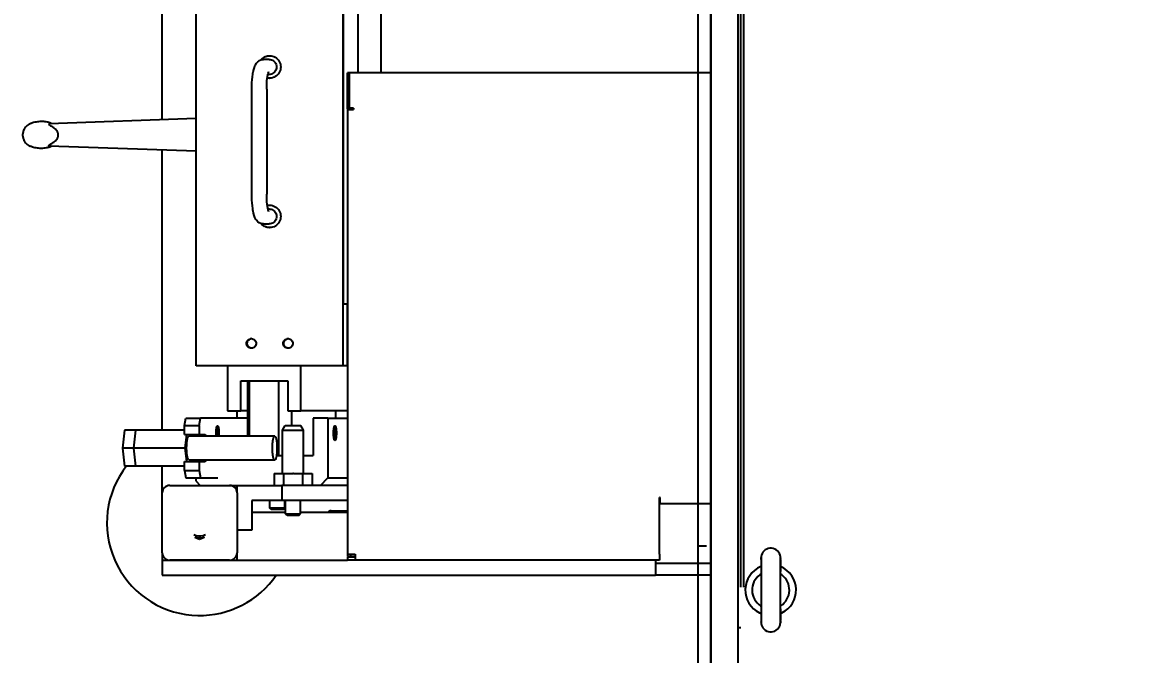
# Model space of a CAD drawing. Header units: millimetres. Extents: x -4653 to 8979, y -13943 to 4840.
# Drawn here: x -74 to 683, y -8864 to -8441 of the extents above; entities that cross this region are included whole.
import ezdxf

# ---------------------------------------------------------------- set-up
doc = ezdxf.new("R2010")
doc.units = ezdxf.units.MM
doc.layers.add('AM_5', color=3, linetype='Continuous', lineweight=25)
doc.styles.add('MM', font='romans.shx', dxfattribs={"width": 0.8})
doc.dimstyles.new('AM_ISO$0', dxfattribs={"dimtxt": 3.5, "dimasz": 3, "dimexe": 1, "dimexo": 1, "dimgap": 1.5, "dimtad": 1, "dimdsep": 46, "dimtxsty": 'MM', "dimcen": 0, "dimclrd": 3, "dimclre": 3, "dimclrt": 51, "dimadec": 0, "dimazin": 2, "dimtp": 0.1, "dimtm": 0.1, "dimtfac": 0.71, "dimtmove": 0, "dimatfit": 3, "dimfxl": 1, "dimlwd": -1, "dimlwe": -1, "dimarcsym": 0})

# ---------------------------------------------------------------- blocks, each defined once
blk = doc.blocks.new('*D1041')
at = {"layer": 'AM_5', "color": 3, "transparency": 16777216}
for p, q in [((19.65, -10482.24), (19.65, -10882.24)), ((2662.65, -10482.24), (2662.65, -10882.24)), ((2512.65, -10832.24), (169.65, -10832.24))]:
    blk.add_line(p, q, dxfattribs=at)
for points in [[(169.65, -10807.24), (169.65, -10857.24), (19.65, -10832.24)], [(2512.65, -10807.24), (2512.65, -10857.24), (2662.65, -10832.24)]]:
    blk.add_solid(points, dxfattribs=at)
at = {"layer": 'Defpoints', "color": 0, "transparency": 16777216}
for p in [(2662.65, -8249.16), (19.65, -8407.39), (19.65, -10832.24)]:
    blk.add_point(p, dxfattribs=at)
at = {"layer": 'AM_5', "color": 51, "lineweight": 25, "transparency": 16777216, "insert": (1341.15, -10669.74), "char_height": 175, "attachment_point": 5, "style": 'MM'}
blk.add_mtext('2643', dxfattribs=at)
blk = doc.blocks.new('*D1044')
at = {"layer": 'AM_5', "color": 3, "transparency": 16777216}
for p, q in [((408.65, -9940.24), (408.65, -10340.24)), ((2408.65, -9940.24), (2408.65, -10340.24)), ((2258.65, -10290.24), (558.65, -10290.24))]:
    blk.add_line(p, q, dxfattribs=at)
for points in [[(558.65, -10265.24), (558.65, -10315.24), (408.65, -10290.24)], [(2258.65, -10265.24), (2258.65, -10315.24), (2408.65, -10290.24)]]:
    blk.add_solid(points, dxfattribs=at)
at = {"layer": 'Defpoints', "color": 0, "transparency": 16777216}
for p in [(2408.65, -8548.11), (408.65, -8618.54), (408.65, -10290.24)]:
    blk.add_point(p, dxfattribs=at)
at = {"layer": 'AM_5', "color": 51, "lineweight": 25, "transparency": 16777216, "insert": (1408.65, -10127.74), "char_height": 175, "attachment_point": 5, "style": 'MM'}
blk.add_mtext('2000', dxfattribs=at)

msp = doc.modelspace()

# ---------------------------------------------------------------- linework, layer by layer
at = {"color": 0, "linetype": 'Continuous'}
for p, q in [((406.65, -8818.61), (406.65, -7272.61)), ((408.65, -8818.61), (408.65, -7272.61)), ((386.65, -9306.61), (386.65, -7299.61)), ((404.65, -7388.59), (404.65, -9320.61)), ((19.65, -8505.97), (19.65, -7877.61)), ((42.44, -8670.61), (42.44, -7930.61)), ((140.62, -8629.11), (140.62, -7972.11)), ((140.62, -7972.11), (140.62, -8629.11)), ((150.44, -7972.11), (150.44, -8474.44)), ((166.15, -8474.44), (166.15, -8116.79)), ((378.15, -9192.43), (378.15, -8164.52)), ((386.65, -8289.61), (386.65, -9306.61)), ((378.15, -8791.11), (378.15, -8305.11)), ((386.4, -8305.11), (386.4, -8791.11)), ((88, -8463.94), (88.55, -8463.68)), ((88.55, -8463.68), (88.88, -8463.55)), ((88.88, -8463.55), (89.28, -8463.42)), ((89.28, -8463.42), (89.64, -8463.32)), ((89.49, -8463.36), (89.97, -8463.25)), ((89.64, -8463.32), (90.09, -8463.19)), ((89.97, -8463.25), (90.46, -8463.17)), ((90.09, -8463.19), (90.72, -8463.11)), ((90.46, -8463.17), (91.34, -8463.11)), ((90.72, -8463.11), (91.34, -8463.11)), ((91.34, -8463.11), (91.97, -8463.14)), ((91.34, -8463.11), (91.53, -8463.11)), ((91.53, -8463.11), (92.5, -8463.19)), ((92.5, -8463.19), (93.45, -8463.37)), ((93.45, -8463.37), (94.37, -8463.69)), ((94.37, -8463.69), (95.23, -8464.13)), ((80.83, -8472.36), (81.24, -8470.95)), ((81.24, -8470.95), (81.66, -8469.83)), ((81.66, -8469.83), (81.77, -8469.59)), ((81.77, -8469.59), (82.59, -8468.17)), ((82.59, -8468.17), (83.56, -8467.11)), ((83.56, -8467.11), (84.19, -8466.62)), ((84.19, -8466.62), (84.58, -8466.37)), ((84.58, -8466.37), (85.66, -8465.92)), ((85.66, -8465.92), (86.78, -8465.66)), ((85.66, -8465.92), (85.75, -8465.73)), ((85.86, -8465.6), (86.58, -8464.89)), ((86.58, -8464.89), (86.7, -8464.79)), ((86.7, -8464.79), (86.85, -8464.67)), ((86.78, -8465.66), (87.35, -8465.61)), ((86.85, -8464.67), (87.52, -8464.21)), ((91.15, -8465.61), (87.35, -8465.61)), ((87.52, -8464.21), (87.74, -8464.07)), ((87.74, -8464.07), (88, -8463.94)), ((91.15, -8465.61), (91.92, -8465.68)), ((91.92, -8465.68), (92.68, -8465.86)), ((92.68, -8465.86), (93.39, -8466.16)), ((93.39, -8466.16), (94.05, -8466.58)), ((94.05, -8466.58), (94.63, -8467.09)), ((94.63, -8467.09), (95.13, -8467.68)), ((95.13, -8467.68), (95.53, -8468.35)), ((95.23, -8464.13), (96.03, -8464.68)), ((95.53, -8468.35), (95.82, -8469.06)), ((95.82, -8469.06), (96, -8469.82)), ((96, -8471.37), (95.82, -8472.13)), ((96, -8469.82), (96.05, -8470.59)), ((96.05, -8470.59), (96, -8471.37)), ((96.03, -8464.68), (96.76, -8465.33)), ((96.76, -8465.33), (97.39, -8466.07)), ((97.39, -8466.07), (97.92, -8466.88)), ((97.92, -8466.88), (98.34, -8467.75)), ((98.34, -8467.75), (98.64, -8468.68)), ((98.64, -8468.68), (98.83, -8469.63)), ((98.83, -8469.63), (98.89, -8470.6)), ((98.89, -8470.6), (98.84, -8471.57)), ((79.79, -8479.12), (79.97, -8477.27)), ((79.97, -8477.27), (80.19, -8475.51)), ((80.19, -8475.51), (80.3, -8474.85)), ((80.3, -8474.85), (80.47, -8473.88)), ((80.47, -8473.88), (80.83, -8472.36)), ((89.71, -8479.96), (89.86, -8478.41)), ((89.86, -8478.41), (90.05, -8477.01)), ((90.1, -8478.01), (89.92, -8477.97)), ((90.1, -8478.01), (89.92, -8477.97)), ((90.05, -8477.01), (90.26, -8475.79)), ((90.97, -8478.1), (90.1, -8478.01)), ((90.71, -8478.08), (90.1, -8478.01)), ((90.26, -8475.79), (90.48, -8474.82)), ((91.15, -8475.61), (90.3, -8475.61)), ((90.66, -8474.02), (90.47, -8474.32)), ((90.48, -8474.82), (90.64, -8474.33)), ((90.64, -8474.33), (90.69, -8474.14)), ((90.79, -8473.82), (90.66, -8474.02)), ((90.69, -8474.14), (90.79, -8473.82)), ((91.34, -8478.11), (90.71, -8478.08)), ((91.34, -8478.11), (90.97, -8478.1)), ((91.94, -8475.54), (91.15, -8475.61)), ((91.97, -8478.09), (91.34, -8478.11)), ((91.34, -8478.11), (91.53, -8478.11)), ((92.53, -8478.03), (91.53, -8478.11)), ((92.7, -8475.36), (91.94, -8475.54)), ((93.48, -8477.85), (92.53, -8478.03)), ((93.41, -8475.05), (92.7, -8475.36)), ((94.07, -8474.63), (93.41, -8475.05)), ((94.4, -8477.52), (93.48, -8477.85)), ((94.65, -8474.12), (94.07, -8474.63)), ((95.26, -8477.08), (94.4, -8477.52)), ((95.15, -8473.52), (94.65, -8474.12)), ((95.55, -8472.85), (95.15, -8473.52)), ((96.06, -8476.53), (95.26, -8477.08)), ((95.82, -8472.13), (95.55, -8472.85)), ((96.78, -8475.87), (96.06, -8476.53)), ((97.41, -8475.13), (96.78, -8475.87)), ((97.93, -8474.32), (97.41, -8475.13)), ((98.35, -8473.44), (97.93, -8474.32)), ((98.65, -8472.52), (98.35, -8473.44)), ((98.84, -8471.57), (98.65, -8472.52)), ((144.86, -8474.61), (143.65, -8474.61)), ((143.65, -8498.61), (143.65, -8474.61)), ((386.65, -8474.44), (144.86, -8474.44)), ((144.86, -8498.08), (144.86, -8474.44)), ((79.51, -8485.61), (79.53, -8485.25)), ((79.51, -8555.61), (79.51, -8485.61)), ((79.53, -8485.1), (79.57, -8483.07)), ((79.53, -8485.25), (79.53, -8485.1)), ((79.57, -8483.07), (79.65, -8481.07)), ((79.65, -8481.07), (79.79, -8479.12)), ((89.49, -8485.16), (89.52, -8483.37)), ((89.49, -8485.53), (89.49, -8485.16)), ((89.49, -8485.53), (89.51, -8555.61)), ((89.52, -8483.37), (89.6, -8481.63)), ((89.6, -8481.63), (89.71, -8479.96)), ((143.65, -8498.61), (145.65, -8498.61)), ((143.65, -8498.61), (143.65, -8499.11)), ((143.65, -8499.11), (143.65, -8796.61)), ((143.65, -8499.11), (147.65, -8499.11)), ((147.65, -8498.08), (144.86, -8498.08)), ((144.86, -8498.08), (144.86, -8498.6)), ((147.65, -8498.6), (144.86, -8498.6)), ((145.65, -8498.61), (145.65, -8499.11)), ((147.65, -8498.08), (147.65, -8499.11)), ((-69.28, -8508.85), (-70.62, -8509.71)), ((-68.79, -8508.62), (-69.28, -8508.85)), ((-68.53, -8508.54), (-68.79, -8508.62)), ((-68, -8508.33), (-68.53, -8508.54)), ((-67.2, -8508.06), (-68, -8508.33)), ((-66.38, -8507.82), (-67.2, -8508.06)), ((-65.56, -8507.62), (-66.38, -8507.82)), ((-64.73, -8507.45), (-65.56, -8507.62)), ((-63.89, -8507.32), (-64.73, -8507.45)), ((-63.04, -8507.22), (-63.89, -8507.32)), ((-62.19, -8507.16), (-63.04, -8507.22)), ((-61.34, -8507.14), (-62.19, -8507.16)), ((-60.49, -8507.15), (-61.34, -8507.14)), ((-59.64, -8507.21), (-60.49, -8507.15)), ((-58.8, -8507.3), (-59.64, -8507.21)), ((-57.96, -8507.42), (-58.8, -8507.3)), ((-57.12, -8507.58), (-57.96, -8507.42)), ((-56.92, -8507.63), (-57.12, -8507.58)), ((-56.3, -8507.79), (-56.92, -8507.63)), ((-56.07, -8509.35), (-56.35, -8509.09)), ((-56.34, -8508.74), (-56.2, -8508.69)), ((-55.48, -8508.04), (-56.3, -8507.79)), ((-56.2, -8508.69), (-55.94, -8508.66)), ((42.44, -8505.16), (-55.94, -8508.66)), ((-54.62, -8508.34), (-55.48, -8508.04)), ((-53.96, -8508.6), (-54.62, -8508.34)), ((-73.75, -8515.82), (-73.76, -8516.11)), ((-73.76, -8516.11), (-73.75, -8516.4)), ((-73.73, -8515.52), (-73.75, -8515.82)), ((-73.75, -8516.4), (-73.73, -8516.71)), ((-73.68, -8515.17), (-73.73, -8515.52)), ((-73.73, -8516.71), (-73.68, -8517.06)), ((-73.61, -8514.73), (-73.68, -8515.17)), ((-73.49, -8514.14), (-73.61, -8514.73)), ((-73.35, -8513.58), (-73.49, -8514.14)), ((-73.21, -8513.22), (-73.35, -8513.58)), ((-72.67, -8512.06), (-73.21, -8513.22)), ((-72.37, -8511.61), (-72.67, -8512.06)), ((-71.75, -8510.78), (-72.37, -8511.61)), ((-70.62, -8509.71), (-71.75, -8510.78)), ((-55.63, -8509.65), (-56.07, -8509.35)), ((-55.43, -8509.77), (-55.63, -8509.65)), ((-54.81, -8510.11), (-55.43, -8509.77)), ((-54.29, -8510.4), (-54.81, -8510.11)), ((-54.08, -8510.53), (-54.29, -8510.4)), ((-53.33, -8511.02), (-54.08, -8510.53)), ((-52.83, -8511.39), (-53.33, -8511.02)), ((-52.59, -8511.58), (-52.83, -8511.39)), ((-52.05, -8512.06), (-52.59, -8511.58)), ((-51.86, -8512.25), (-52.05, -8512.06)), ((-51.14, -8513.05), (-51.86, -8512.25)), ((-50.9, -8513.37), (-51.14, -8513.05)), ((-50.49, -8514.03), (-50.9, -8513.37)), ((-50.3, -8514.42), (-50.49, -8514.03)), ((-50.01, -8515.29), (-50.3, -8514.42)), ((-50.02, -8516.97), (-49.92, -8516.11)), ((-49.92, -8516.11), (-50.01, -8515.29)), ((-73.68, -8517.06), (-73.61, -8517.5)), ((-73.61, -8517.5), (-73.49, -8518.09)), ((-73.49, -8518.09), (-73.35, -8518.65)), ((-73.35, -8518.65), (-73.21, -8519)), ((-73.21, -8519), (-72.67, -8520.17)), ((-72.67, -8520.17), (-72.37, -8520.61)), ((-72.37, -8520.61), (-71.75, -8521.45)), ((-71.75, -8521.45), (-70.62, -8522.51)), ((-70.62, -8522.51), (-69.32, -8523.36)), ((-69.32, -8523.36), (-68.79, -8523.61)), ((-68.27, -8523.79), (-68.79, -8523.61)), ((-68, -8523.89), (-68.27, -8523.79)), ((-67.2, -8524.17), (-68, -8523.89)), ((-66.38, -8524.41), (-67.2, -8524.17)), ((-56.16, -8523.54), (-56.34, -8523.49)), ((-55.48, -8524.19), (-56.3, -8524.43)), ((-56.29, -8523.07), (-56.14, -8522.94)), ((-55.94, -8523.56), (-56.16, -8523.54)), ((-56.14, -8522.94), (-55.77, -8522.67)), ((42.44, -8527.06), (-55.94, -8523.56)), ((-55.77, -8522.67), (-55.63, -8522.58)), ((-55.63, -8522.58), (-55.52, -8522.51)), ((-55.52, -8522.51), (-55.02, -8522.22)), ((-54.62, -8523.88), (-55.48, -8524.19)), ((-55.02, -8522.22), (-54.86, -8522.14)), ((-54.86, -8522.14), (-54.29, -8521.82)), ((-53.96, -8523.62), (-54.62, -8523.88)), ((-54.29, -8521.82), (-54.08, -8521.7)), ((-54.08, -8521.7), (-53.33, -8521.21)), ((-53.33, -8521.21), (-52.83, -8520.83)), ((-52.83, -8520.83), (-52.59, -8520.65)), ((-52.59, -8520.65), (-52.05, -8520.17)), ((-52.05, -8520.17), (-51.86, -8519.98)), ((-51.86, -8519.98), (-51.19, -8519.24)), ((-51.19, -8519.24), (-50.9, -8518.86)), ((-50.9, -8518.86), (-50.49, -8518.19)), ((-50.49, -8518.19), (-50.31, -8517.82)), ((-50.31, -8517.82), (-50.02, -8516.97)), ((-65.56, -8524.61), (-66.38, -8524.41)), ((-64.73, -8524.78), (-65.56, -8524.61)), ((-63.89, -8524.91), (-64.73, -8524.78)), ((-63.04, -8525), (-63.89, -8524.91)), ((-62.19, -8525.06), (-63.04, -8525)), ((-61.34, -8525.08), (-62.19, -8525.06)), ((-60.49, -8525.07), (-61.34, -8525.08)), ((-59.64, -8525.02), (-60.49, -8525.07)), ((-58.8, -8524.93), (-59.64, -8525.02)), ((-57.96, -8524.8), (-58.8, -8524.93)), ((-57.12, -8524.64), (-57.96, -8524.8)), ((-56.92, -8524.59), (-57.12, -8524.64)), ((-56.3, -8524.43), (-56.92, -8524.59)), ((19.65, -8713.61), (19.65, -8526.25)), ((79.54, -8556.21), (79.51, -8555.61)), ((79.55, -8557.65), (79.54, -8556.21)), ((79.63, -8559.67), (79.55, -8557.65)), ((79.75, -8561.62), (79.63, -8559.67)), ((79.92, -8563.5), (79.75, -8561.62)), ((89.51, -8557.07), (89.51, -8555.61)), ((89.51, -8557.41), (89.51, -8557.07)), ((89.58, -8559.17), (89.51, -8557.41)), ((89.68, -8560.86), (89.58, -8559.17)), ((89.82, -8562.44), (89.68, -8560.86)), ((80.13, -8565.29), (79.92, -8563.5)), ((80.3, -8566.38), (80.13, -8565.29)), ((80.4, -8566.95), (80.3, -8566.38)), ((80.73, -8568.49), (80.4, -8566.95)), ((81.13, -8569.93), (80.73, -8568.49)), ((90, -8563.89), (89.82, -8562.44)), ((89.92, -8563.26), (90.1, -8563.22)), ((89.92, -8563.26), (90.1, -8563.22)), ((90.2, -8565.15), (90, -8563.89)), ((90.1, -8563.22), (90.65, -8563.15)), ((90.1, -8563.22), (90.47, -8563.17)), ((90.42, -8566.19), (90.2, -8565.15)), ((90.3, -8565.61), (91.15, -8565.61)), ((90.49, -8566.41), (90.42, -8566.19)), ((90.47, -8563.17), (91.34, -8563.11)), ((90.64, -8566.92), (90.49, -8566.41)), ((90.74, -8567.31), (90.64, -8566.92)), ((90.64, -8567.15), (90.74, -8567.31)), ((90.65, -8563.15), (90.77, -8563.14)), ((90.77, -8563.14), (91.34, -8563.11)), ((91.15, -8565.61), (91.93, -8565.68)), ((91.34, -8563.11), (91.97, -8563.14)), ((91.34, -8563.11), (91.53, -8563.11)), ((91.53, -8563.11), (92.5, -8563.19)), ((91.93, -8565.68), (92.68, -8565.86)), ((92.5, -8563.19), (93.45, -8563.37)), ((92.68, -8565.86), (93.4, -8566.17)), ((93.4, -8566.17), (94.05, -8566.58)), ((93.45, -8563.37), (94.37, -8563.69)), ((94.05, -8566.58), (94.64, -8567.09)), ((94.37, -8563.69), (95.23, -8564.13)), ((94.64, -8567.09), (95.14, -8567.69)), ((95.14, -8567.69), (95.54, -8568.36)), ((95.23, -8564.13), (96.03, -8564.68)), ((95.54, -8568.36), (95.82, -8569.08)), ((95.82, -8569.08), (96, -8569.86)), ((96.03, -8564.68), (96.76, -8565.33)), ((96.76, -8565.33), (97.39, -8566.07)), ((97.39, -8566.07), (97.92, -8566.88)), ((97.92, -8566.88), (98.34, -8567.75)), ((98.34, -8567.75), (98.64, -8568.68)), ((98.64, -8568.68), (98.83, -8569.63)), ((98.83, -8569.63), (98.89, -8570.6)), ((81.61, -8571.3), (81.13, -8569.93)), ((82.35, -8572.68), (81.66, -8571.41)), ((82.48, -8572.87), (82.35, -8572.68)), ((82.62, -8573.07), (82.48, -8572.87)), ((83.66, -8574.22), (82.62, -8573.07)), ((84.58, -8574.83), (83.66, -8574.22)), ((85.59, -8575.29), (84.58, -8574.83)), ((86.15, -8575.94), (85.59, -8575.29)), ((86.43, -8575.51), (85.59, -8575.29)), ((86.33, -8576.11), (86.15, -8575.94)), ((87.04, -8576.7), (86.33, -8576.11)), ((86.78, -8575.58), (86.43, -8575.51)), ((87.1, -8575.58), (86.78, -8575.58)), ((87.2, -8576.82), (87.04, -8576.7)), ((87.35, -8575.61), (87.1, -8575.58)), ((87.41, -8576.95), (87.2, -8576.82)), ((87.35, -8575.61), (91.15, -8575.61)), ((88.03, -8577.3), (87.41, -8576.95)), ((91.93, -8575.54), (91.15, -8575.61)), ((92.68, -8575.37), (91.93, -8575.54)), ((93.4, -8575.06), (92.68, -8575.37)), ((94.05, -8574.65), (93.4, -8575.06)), ((94.64, -8574.14), (94.05, -8574.65)), ((95.26, -8577.08), (94.4, -8577.52)), ((95.13, -8573.54), (94.64, -8574.14)), ((95.53, -8572.88), (95.13, -8573.54)), ((96.06, -8576.53), (95.26, -8577.08)), ((95.82, -8572.16), (95.53, -8572.88)), ((96, -8571.4), (95.82, -8572.16)), ((96, -8569.86), (96.05, -8570.63)), ((96.05, -8570.63), (96, -8571.4)), ((96.78, -8575.87), (96.06, -8576.53)), ((97.41, -8575.13), (96.78, -8575.87)), ((97.93, -8574.32), (97.41, -8575.13)), ((98.35, -8573.44), (97.93, -8574.32)), ((98.65, -8572.52), (98.35, -8573.44)), ((98.84, -8571.57), (98.65, -8572.52)), ((98.89, -8570.6), (98.84, -8571.57)), ((88.3, -8577.44), (88.03, -8577.3)), ((88.63, -8577.58), (88.3, -8577.44)), ((89.09, -8577.75), (88.63, -8577.58)), ((89.73, -8577.93), (88.89, -8577.68)), ((89.48, -8577.87), (89.09, -8577.75)), ((89.96, -8577.97), (89.48, -8577.87)), ((90.53, -8578.06), (89.73, -8577.93)), ((90.2, -8578.02), (89.96, -8577.97)), ((90.71, -8578.08), (90.2, -8578.02)), ((91.34, -8578.11), (90.53, -8578.06)), ((91.34, -8578.11), (90.71, -8578.08)), ((91.97, -8578.09), (91.34, -8578.11)), ((91.34, -8578.11), (91.53, -8578.11)), ((92.53, -8578.03), (91.53, -8578.11)), ((93.48, -8577.85), (92.53, -8578.03)), ((94.4, -8577.52), (93.48, -8577.85)), ((140.62, -8670.61), (140.62, -8629.11)), ((140.62, -8629.11), (143.65, -8629.11)), ((143.28, -8629.11), (143.28, -8670.61)), ((143.59, -8629.11), (143.59, -8670.61)), ((77.36, -8653), (77.94, -8652.65)), ((77.45, -8653.24), (77.91, -8652.88)), ((77.91, -8652.88), (78.48, -8652.58)), ((77.94, -8652.65), (78.58, -8652.44)), ((79.45, -8652.4), (78.48, -8652.58)), ((78.58, -8652.44), (79.26, -8652.36)), ((79.26, -8652.36), (79.93, -8652.44)), ((79.93, -8652.44), (80.56, -8652.65)), ((80.56, -8652.65), (81.14, -8652.99)), ((101.91, -8653), (102.49, -8652.65)), ((101.96, -8653.28), (102.46, -8652.89)), ((102.46, -8652.89), (103.03, -8652.58)), ((102.49, -8652.65), (103.13, -8652.44)), ((103.99, -8652.4), (103.03, -8652.58)), ((103.13, -8652.44), (103.8, -8652.36)), ((103.8, -8652.36), (104.47, -8652.44)), ((104.47, -8652.44), (105.11, -8652.65)), ((105.11, -8652.65), (105.69, -8652.99)), ((76.08, -8655.28), (76.22, -8654.62)), ((76.08, -8655.96), (76.08, -8655.28)), ((76.22, -8656.61), (76.08, -8655.96)), ((76.22, -8654.62), (76.48, -8654.01)), ((76.49, -8657.23), (76.22, -8656.61)), ((76.46, -8655.31), (76.56, -8654.74)), ((76.47, -8655.96), (76.46, -8655.31)), ((76.57, -8656.53), (76.47, -8655.96)), ((76.48, -8654.01), (76.87, -8653.45)), ((76.88, -8657.78), (76.49, -8657.23)), ((76.56, -8654.74), (76.77, -8654.19)), ((76.79, -8657.08), (76.57, -8656.53)), ((76.77, -8654.19), (77.07, -8653.68)), ((77.1, -8657.58), (76.79, -8657.08)), ((76.87, -8653.45), (77.36, -8653)), ((77.37, -8658.24), (76.88, -8657.78)), ((77.07, -8653.68), (77.45, -8653.24)), ((77.49, -8658.02), (77.1, -8657.58)), ((77.95, -8658.58), (77.37, -8658.24)), ((77.96, -8658.38), (77.49, -8658.02)), ((78.59, -8658.79), (77.95, -8658.58)), ((78.49, -8658.64), (77.96, -8658.38)), ((79.05, -8658.81), (78.49, -8658.64)), ((79.26, -8658.86), (78.59, -8658.79)), ((79.93, -8658.79), (79.26, -8658.86)), ((80.57, -8658.58), (79.93, -8658.79)), ((81.15, -8658.23), (80.57, -8658.58)), ((81.14, -8652.99), (81.64, -8653.45)), ((81.64, -8657.77), (81.15, -8658.23)), ((81.64, -8653.45), (82.03, -8654)), ((82.03, -8657.22), (81.64, -8657.77)), ((82.03, -8654), (82.29, -8654.62)), ((82.3, -8656.61), (82.03, -8657.22)), ((82.29, -8654.62), (82.43, -8655.27)), ((82.43, -8655.95), (82.3, -8656.61)), ((82.43, -8655.27), (82.43, -8655.95)), ((100.63, -8655.28), (100.76, -8654.62)), ((100.63, -8655.96), (100.63, -8655.28)), ((100.77, -8656.61), (100.63, -8655.96)), ((100.76, -8654.62), (101.03, -8654.01)), ((101.04, -8657.23), (100.77, -8656.61)), ((100.99, -8655.59), (101.06, -8654.95)), ((101.05, -8656.23), (100.99, -8655.59)), ((101.03, -8654.01), (101.42, -8653.45)), ((101.42, -8657.78), (101.04, -8657.23)), ((101.23, -8656.84), (101.05, -8656.23)), ((101.06, -8654.95), (101.25, -8654.34)), ((101.52, -8657.41), (101.23, -8656.84)), ((101.25, -8654.34), (101.55, -8653.78)), ((101.42, -8653.45), (101.91, -8653)), ((101.92, -8658.24), (101.42, -8657.78)), ((101.93, -8657.91), (101.52, -8657.41)), ((101.55, -8653.78), (101.96, -8653.28)), ((102.5, -8658.58), (101.92, -8658.24)), ((102.42, -8658.32), (101.93, -8657.91)), ((102.98, -8658.62), (102.42, -8658.32)), ((103.14, -8658.79), (102.5, -8658.58)), ((103.6, -8658.81), (102.98, -8658.62)), ((103.81, -8658.86), (103.14, -8658.79)), ((104.48, -8658.79), (103.81, -8658.86)), ((105.11, -8658.58), (104.48, -8658.79)), ((105.69, -8658.23), (105.11, -8658.58)), ((105.69, -8652.99), (106.18, -8653.45)), ((106.19, -8657.77), (105.69, -8658.23)), ((106.18, -8653.45), (106.57, -8654)), ((106.57, -8657.22), (106.19, -8657.77)), ((106.57, -8654), (106.84, -8654.62)), ((106.84, -8656.61), (106.57, -8657.22)), ((106.84, -8654.62), (106.98, -8655.27)), ((106.98, -8655.95), (106.84, -8656.61)), ((106.98, -8655.27), (106.98, -8655.95)), ((63.28, -8670.61), (42.44, -8670.61)), ((63.28, -8670.61), (63.28, -8700.61)), ((112.37, -8670.61), (63.28, -8670.61)), ((116.07, -8670.61), (112.37, -8670.61)), ((112.37, -8700.61), (112.37, -8670.61)), ((140.62, -8670.61), (116.08, -8670.61)), ((143.28, -8670.61), (140.62, -8670.61)), ((143.59, -8670.61), (143.28, -8670.61)), ((143.59, -8670.61), (143.28, -8670.61)), ((72.12, -8700.61), (72.12, -8680.61)), ((72.12, -8680.61), (78.01, -8680.61)), ((76.9, -8717.61), (76.9, -8680.61)), ((78.01, -8680.61), (87.83, -8680.61)), ((78.01, -8717.61), (78.01, -8680.61)), ((78.01, -8680.61), (87.83, -8680.61)), ((87.83, -8680.61), (97.64, -8680.61)), ((87.83, -8680.61), (97.65, -8680.61)), ((97.64, -8730.61), (97.64, -8680.61)), ((97.65, -8680.61), (103.54, -8680.61)), ((103.54, -8680.61), (103.54, -8700.61)), ((34.46, -8710.61), (35.41, -8705.61)), ((35.41, -8705.61), (45.23, -8705.61)), ((44.28, -8710.61), (45.23, -8705.61)), ((76.9, -8705.61), (45.23, -8705.61)), ((63.28, -8700.61), (72.12, -8700.61)), ((69.65, -8705.61), (69.65, -8700.61)), ((76.9, -8700.61), (72.12, -8700.61)), ((103.54, -8700.61), (112.37, -8700.61)), ((106.35, -8710.61), (106.35, -8700.61)), ((143.65, -8700.61), (112.37, -8700.61)), ((120.6, -8705.61), (120.6, -8730.61)), ((130.42, -8705.61), (120.6, -8705.61)), ((130.42, -8705.61), (130.42, -8745.61)), ((130.42, -8705.61), (143.65, -8705.61)), ((135.78, -8705.61), (135.78, -8700.61)), ((34.46, -8710.61), (44.28, -8710.61)), ((34.46, -8716.61), (34.46, -8710.61)), ((44.28, -8710.61), (44.28, -8716.61)), ((55.76, -8713.49), (55.78, -8713.31)), ((55.78, -8713.31), (55.8, -8713.13)), ((55.8, -8713.13), (55.82, -8712.95)), ((55.82, -8712.95), (55.84, -8712.78)), ((55.84, -8712.78), (55.87, -8712.6)), ((55.87, -8712.6), (55.89, -8712.42)), ((55.89, -8712.42), (55.93, -8712.24)), ((55.93, -8712.24), (55.96, -8712.07)), ((55.96, -8712.07), (56, -8711.89)), ((56, -8711.89), (56.04, -8711.72)), ((56.04, -8711.72), (56.09, -8711.54)), ((56.09, -8711.54), (56.14, -8711.37)), ((56.09, -8711.51), (56.29, -8711.94)), ((56.14, -8711.37), (56.19, -8711.2)), ((56.19, -8711.2), (56.25, -8711.03)), ((56.25, -8711.03), (56.33, -8710.87)), ((56.29, -8711.94), (56.41, -8712.4)), ((56.33, -8710.87), (56.44, -8710.71)), ((56.41, -8712.4), (56.5, -8712.87)), ((56.44, -8710.71), (56.59, -8710.62)), ((56.5, -8712.87), (56.57, -8713.34)), ((56.57, -8713.34), (56.62, -8713.82)), ((56.59, -8710.62), (56.76, -8710.67)), ((56.76, -8710.67), (56.89, -8710.8)), ((56.89, -8710.8), (56.97, -8710.96)), ((56.97, -8710.96), (57.04, -8711.13)), ((57.04, -8711.13), (57.1, -8711.3)), ((57.1, -8711.3), (57.15, -8711.47)), ((57.15, -8711.47), (57.2, -8711.64)), ((57.2, -8711.64), (57.24, -8711.82)), ((57.24, -8711.82), (57.28, -8711.99)), ((57.28, -8711.99), (57.31, -8712.17)), ((57.31, -8712.17), (57.34, -8712.35)), ((57.34, -8712.35), (57.37, -8712.53)), ((57.37, -8712.53), (57.39, -8712.7)), ((57.39, -8712.7), (57.42, -8712.88)), ((57.42, -8712.88), (57.44, -8713.06)), ((57.44, -8713.06), (57.46, -8713.24)), ((57.46, -8713.24), (57.47, -8713.42)), ((100.16, -8713.61), (101.89, -8710.61)), ((101.89, -8710.61), (112.43, -8710.61)), ((114.16, -8713.61), (112.43, -8710.61)), ((134.3, -8713.54), (134.32, -8713.38)), ((134.32, -8713.38), (134.33, -8713.21)), ((134.33, -8713.21), (134.35, -8713.05)), ((134.35, -8713.05), (134.37, -8712.88)), ((134.37, -8712.88), (134.39, -8712.72)), ((134.39, -8712.72), (134.41, -8712.56)), ((134.41, -8712.56), (134.44, -8712.39)), ((134.44, -8712.39), (134.47, -8712.23)), ((134.47, -8712.23), (134.5, -8712.07)), ((134.5, -8712.07), (134.53, -8711.9)), ((134.53, -8711.9), (134.57, -8711.74)), ((134.57, -8711.74), (134.61, -8711.58)), ((134.61, -8711.58), (134.65, -8711.42)), ((134.64, -8711.51), (134.83, -8711.9)), ((134.65, -8711.42), (134.7, -8711.26)), ((134.7, -8711.26), (134.75, -8711.11)), ((134.75, -8711.11), (134.81, -8710.96)), ((134.81, -8710.96), (134.9, -8710.81)), ((134.83, -8711.9), (134.94, -8712.33)), ((134.9, -8710.81), (135.02, -8710.68)), ((134.94, -8712.33), (135.03, -8712.76)), ((135.02, -8710.68), (135.17, -8710.61)), ((135.03, -8712.76), (135.09, -8713.19)), ((135.09, -8713.19), (135.14, -8713.63)), ((135.17, -8710.61), (135.31, -8710.68)), ((135.31, -8710.68), (135.43, -8710.81)), ((135.43, -8710.81), (135.52, -8710.96)), ((135.52, -8710.96), (135.58, -8711.11)), ((135.58, -8711.11), (135.63, -8711.26)), ((135.63, -8711.26), (135.68, -8711.42)), ((135.68, -8711.42), (135.73, -8711.58)), ((135.73, -8711.58), (135.77, -8711.74)), ((135.77, -8711.74), (135.8, -8711.9)), ((135.8, -8711.9), (135.84, -8712.07)), ((135.84, -8712.07), (135.87, -8712.23)), ((135.87, -8712.23), (135.89, -8712.39)), ((135.89, -8712.39), (135.92, -8712.56)), ((135.92, -8712.56), (135.94, -8712.72)), ((135.94, -8712.72), (135.96, -8712.88)), ((135.96, -8712.88), (135.98, -8713.05)), ((135.98, -8713.05), (136, -8713.21)), ((136, -8713.21), (136.02, -8713.38)), ((136.02, -8713.38), (136.03, -8713.54)), ((-5.68, -8713.61), (-6.99, -8725.61)), ((1.8, -8713.61), (-5.68, -8713.61)), ((1.8, -8713.61), (0.48, -8725.61)), ((34.46, -8713.61), (1.8, -8713.61)), ((34.46, -8716.61), (44.28, -8716.61)), ((35.83, -8716.61), (34.85, -8725.61)), ((36.21, -8721.18), (36.26, -8720.83)), ((36.26, -8720.83), (36.31, -8720.48)), ((36.31, -8720.48), (36.37, -8720.13)), ((36.37, -8720.13), (36.44, -8719.78)), ((36.44, -8719.78), (36.51, -8719.43)), ((36.51, -8719.43), (36.6, -8719.09)), ((36.6, -8719.09), (36.7, -8718.76)), ((36.7, -8718.76), (36.81, -8718.41)), ((36.81, -8718.41), (36.95, -8718.07)), ((36.95, -8718.07), (37.16, -8717.8)), ((37.16, -8717.8), (37.48, -8717.61)), ((94.88, -8717.61), (37.47, -8717.61)), ((38.45, -8716.61), (38.66, -8716.7)), ((38.66, -8716.7), (38.83, -8716.83)), ((38.83, -8716.83), (38.96, -8717)), ((38.96, -8717), (39.1, -8717.3)), ((39.1, -8717.3), (39.22, -8717.61)), ((44.28, -8716.61), (48.27, -8716.61)), ((48.27, -8716.61), (48.47, -8716.7)), ((48.47, -8716.7), (48.65, -8716.83)), ((48.65, -8716.83), (48.78, -8717)), ((48.78, -8717), (48.92, -8717.3)), ((48.92, -8717.3), (49.03, -8717.61)), ((55.67, -8715.29), (55.68, -8715.11)), ((55.67, -8715.47), (55.67, -8715.29)), ((55.67, -8715.65), (55.67, -8715.47)), ((55.67, -8715.83), (55.67, -8715.65)), ((55.68, -8716.01), (55.67, -8715.83)), ((55.68, -8714.93), (55.69, -8714.75)), ((55.68, -8715.11), (55.68, -8714.93)), ((55.68, -8716.19), (55.68, -8716.01)), ((55.69, -8716.37), (55.68, -8716.19)), ((55.69, -8714.57), (55.7, -8714.39)), ((55.69, -8714.75), (55.69, -8714.57)), ((55.69, -8716.55), (55.69, -8716.37)), ((55.7, -8716.73), (55.69, -8716.55)), ((55.7, -8714.39), (55.71, -8714.21)), ((55.71, -8716.91), (55.7, -8716.73)), ((55.71, -8714.21), (55.72, -8714.03)), ((55.76, -8717.61), (55.71, -8716.91)), ((55.72, -8714.03), (55.73, -8713.85)), ((55.73, -8713.85), (55.75, -8713.67)), ((55.75, -8713.67), (55.76, -8713.49)), ((56.66, -8716.71), (56.59, -8717.61)), ((56.62, -8713.82), (56.65, -8714.3)), ((56.65, -8714.3), (56.68, -8714.77)), ((56.68, -8716.2), (56.66, -8716.71)), ((56.68, -8714.77), (56.69, -8715.25)), ((56.69, -8715.73), (56.68, -8716.2)), ((56.69, -8715.25), (56.69, -8715.73)), ((57.47, -8713.42), (57.49, -8713.6)), ((57.54, -8716.91), (57.48, -8717.61)), ((57.49, -8713.6), (57.5, -8713.78)), ((57.5, -8713.78), (57.52, -8713.96)), ((57.52, -8713.96), (57.53, -8714.14)), ((57.53, -8714.14), (57.54, -8714.32)), ((57.54, -8714.32), (57.57, -8715.13)), ((57.57, -8715.13), (57.54, -8716.91)), ((93.61, -8721.27), (93.65, -8720.91)), ((93.65, -8720.91), (93.71, -8720.54)), ((93.71, -8720.54), (93.76, -8720.18)), ((93.76, -8720.18), (93.83, -8719.83)), ((93.83, -8719.83), (93.91, -8719.47)), ((93.91, -8719.47), (94, -8719.12)), ((94, -8719.12), (94.1, -8718.78)), ((94.1, -8718.78), (94.21, -8718.43)), ((94.21, -8718.43), (94.35, -8718.08)), ((94.35, -8718.08), (94.56, -8717.8)), ((94.56, -8717.8), (94.88, -8717.61)), ((94.88, -8717.61), (95.17, -8717.76)), ((95.17, -8717.76), (95.37, -8718.03)), ((95.37, -8718.03), (95.51, -8718.34)), ((95.51, -8718.34), (95.62, -8718.65)), ((95.62, -8718.65), (95.72, -8718.96)), ((95.72, -8718.96), (95.81, -8719.28)), ((95.81, -8719.28), (95.88, -8719.6)), ((95.88, -8719.6), (95.95, -8719.93)), ((95.95, -8719.93), (96.01, -8720.25)), ((96.01, -8720.25), (96.06, -8720.58)), ((96.06, -8720.58), (96.11, -8720.9)), ((96.11, -8720.9), (96.15, -8721.23)), ((100.16, -8713.61), (106.31, -8713.61)), ((100.16, -8742.61), (100.16, -8713.61)), ((106.31, -8713.61), (114.16, -8713.61)), ((114.16, -8742.61), (114.16, -8713.61)), ((134.22, -8715.03), (134.23, -8714.87)), ((134.22, -8715.2), (134.22, -8715.03)), ((134.22, -8715.36), (134.22, -8715.2)), ((134.22, -8715.53), (134.22, -8715.36)), ((134.22, -8715.7), (134.22, -8715.53)), ((134.22, -8715.86), (134.22, -8715.7)), ((134.22, -8716.03), (134.22, -8715.86)), ((134.22, -8716.19), (134.22, -8716.03)), ((134.23, -8716.36), (134.22, -8716.19)), ((134.23, -8714.7), (134.24, -8714.54)), ((134.23, -8714.87), (134.23, -8714.7)), ((134.23, -8716.52), (134.23, -8716.36)), ((134.24, -8716.69), (134.23, -8716.52)), ((134.24, -8714.54), (134.25, -8714.37)), ((134.25, -8716.86), (134.24, -8716.69)), ((134.25, -8714.37), (134.26, -8714.21)), ((134.26, -8717.02), (134.25, -8716.86)), ((134.26, -8714.21), (134.27, -8714.04)), ((134.27, -8717.19), (134.26, -8717.02)), ((134.27, -8714.04), (134.28, -8713.87)), ((134.28, -8717.35), (134.27, -8717.19)), ((134.28, -8713.87), (134.29, -8713.71)), ((134.29, -8717.52), (134.28, -8717.35)), ((134.29, -8713.71), (134.3, -8713.54)), ((134.3, -8717.68), (134.29, -8717.52)), ((134.32, -8717.85), (134.3, -8717.68)), ((134.33, -8718.01), (134.32, -8717.85)), ((134.35, -8718.18), (134.33, -8718.01)), ((134.37, -8718.34), (134.35, -8718.18)), ((134.39, -8718.51), (134.37, -8718.34)), ((134.41, -8718.67), (134.39, -8718.51)), ((134.44, -8718.84), (134.41, -8718.67)), ((134.47, -8719), (134.44, -8718.84)), ((134.5, -8719.16), (134.47, -8719)), ((134.53, -8719.32), (134.5, -8719.16)), ((134.57, -8719.48), (134.53, -8719.32)), ((134.61, -8719.64), (134.57, -8719.48)), ((134.83, -8719.3), (134.59, -8719.66)), ((134.65, -8719.8), (134.61, -8719.64)), ((134.7, -8719.96), (134.65, -8719.8)), ((134.75, -8720.12), (134.7, -8719.96)), ((134.81, -8720.28), (134.75, -8720.12)), ((134.9, -8720.42), (134.81, -8720.28)), ((134.95, -8718.87), (134.83, -8719.3)), ((135.02, -8720.53), (134.9, -8720.42)), ((135.03, -8718.44), (134.95, -8718.87)), ((135.17, -8720.61), (135.02, -8720.53)), ((135.1, -8718.01), (135.03, -8718.44)), ((135.15, -8717.57), (135.1, -8718.01)), ((135.14, -8713.63), (135.18, -8714.07)), ((135.18, -8717.14), (135.15, -8717.57)), ((135.31, -8720.53), (135.17, -8720.61)), ((135.18, -8714.07), (135.21, -8714.5)), ((135.21, -8716.7), (135.18, -8717.14)), ((135.21, -8714.5), (135.23, -8714.94)), ((135.23, -8716.26), (135.21, -8716.7)), ((135.23, -8714.94), (135.24, -8715.38)), ((135.24, -8715.82), (135.23, -8716.26)), ((135.24, -8715.38), (135.24, -8715.82)), ((135.44, -8720.42), (135.31, -8720.53)), ((135.52, -8720.28), (135.44, -8720.42)), ((135.58, -8720.12), (135.52, -8720.28)), ((135.63, -8719.96), (135.58, -8720.12)), ((135.68, -8719.8), (135.63, -8719.96)), ((135.73, -8719.64), (135.68, -8719.8)), ((135.77, -8719.48), (135.73, -8719.64)), ((135.8, -8719.32), (135.77, -8719.48)), ((135.84, -8719.16), (135.8, -8719.32)), ((135.87, -8719), (135.84, -8719.16)), ((135.89, -8718.84), (135.87, -8719)), ((135.92, -8718.67), (135.89, -8718.84)), ((135.94, -8718.51), (135.92, -8718.67)), ((135.96, -8718.34), (135.94, -8718.51)), ((135.98, -8718.18), (135.96, -8718.34)), ((136, -8718.01), (135.98, -8718.18)), ((136.02, -8717.85), (136, -8718.01)), ((136.03, -8717.68), (136.02, -8717.85)), ((136.03, -8713.54), (136.04, -8713.71)), ((136.04, -8717.52), (136.03, -8717.68)), ((136.04, -8713.71), (136.06, -8713.87)), ((136.06, -8717.35), (136.04, -8717.52)), ((136.06, -8713.87), (136.07, -8714.04)), ((136.07, -8717.19), (136.06, -8717.35)), ((136.07, -8714.04), (136.08, -8714.21)), ((136.08, -8717.02), (136.07, -8717.19)), ((136.08, -8714.21), (136.09, -8714.37)), ((136.09, -8716.86), (136.08, -8717.02)), ((136.09, -8714.37), (136.09, -8714.54)), ((136.09, -8714.54), (136.1, -8714.7)), ((136.1, -8716.52), (136.09, -8716.69)), ((136.09, -8716.69), (136.09, -8716.86)), ((136.1, -8714.7), (136.11, -8714.87)), ((136.11, -8716.36), (136.1, -8716.52)), ((136.11, -8714.87), (136.11, -8715.03)), ((136.11, -8715.03), (136.11, -8715.2)), ((136.11, -8715.2), (136.12, -8715.36)), ((136.12, -8715.86), (136.11, -8716.03)), ((136.11, -8716.03), (136.11, -8716.19)), ((136.11, -8716.19), (136.11, -8716.36)), ((136.12, -8715.36), (136.12, -8715.53)), ((136.12, -8715.53), (136.12, -8715.7)), ((136.12, -8715.7), (136.12, -8715.86)), ((-6.99, -8725.61), (-5.68, -8737.61)), ((0.48, -8725.61), (-6.99, -8725.61)), ((34.85, -8725.61), (0.48, -8725.61)), ((0.48, -8725.61), (1.8, -8737.61)), ((34.85, -8725.61), (35.83, -8734.61)), ((35.96, -8725.07), (35.97, -8724.71)), ((35.96, -8725.42), (35.96, -8725.07)), ((35.96, -8725.78), (35.96, -8725.42)), ((35.96, -8726.13), (35.96, -8725.78)), ((35.97, -8726.49), (35.96, -8726.13)), ((35.97, -8724.71), (35.98, -8724.36)), ((35.98, -8726.84), (35.97, -8726.49)), ((35.98, -8724.36), (35.99, -8724.01)), ((35.99, -8727.19), (35.98, -8726.84)), ((35.99, -8724.01), (36, -8723.65)), ((36, -8727.55), (35.99, -8727.19)), ((36, -8723.65), (36.02, -8723.3)), ((36.04, -8728.15), (36, -8727.55)), ((36.02, -8723.3), (36.05, -8722.94)), ((36.08, -8728.7), (36.04, -8728.15)), ((36.05, -8722.94), (36.07, -8722.59)), ((36.07, -8722.59), (36.1, -8722.24)), ((36.1, -8722.24), (36.13, -8721.88)), ((36.13, -8721.88), (36.17, -8721.53)), ((36.17, -8721.53), (36.21, -8721.18)), ((93.36, -8725.25), (93.37, -8724.89)), ((93.36, -8725.61), (93.36, -8725.25)), ((93.36, -8725.98), (93.36, -8725.61)), ((93.37, -8726.34), (93.36, -8725.98)), ((93.37, -8724.89), (93.38, -8724.52)), ((93.38, -8726.7), (93.37, -8726.34)), ((93.38, -8724.52), (93.39, -8724.16)), ((93.39, -8727.07), (93.38, -8726.7)), ((93.39, -8724.16), (93.4, -8723.8)), ((93.4, -8727.43), (93.39, -8727.07)), ((93.4, -8723.8), (93.42, -8723.44)), ((93.42, -8727.79), (93.4, -8727.43)), ((93.42, -8723.44), (93.44, -8723.07)), ((93.44, -8728.16), (93.42, -8727.79)), ((93.44, -8723.07), (93.46, -8722.71)), ((93.46, -8728.52), (93.44, -8728.16)), ((93.46, -8722.71), (93.49, -8722.35)), ((93.49, -8728.88), (93.46, -8728.52)), ((93.49, -8722.35), (93.53, -8721.99)), ((93.53, -8721.99), (93.56, -8721.63)), ((93.56, -8721.63), (93.61, -8721.27)), ((96.15, -8721.23), (96.19, -8721.56)), ((96.19, -8721.56), (96.22, -8721.89)), ((96.22, -8721.89), (96.26, -8722.22)), ((96.26, -8722.22), (96.28, -8722.55)), ((96.28, -8722.55), (96.31, -8722.88)), ((96.32, -8728.23), (96.29, -8728.56)), ((96.31, -8722.88), (96.33, -8723.21)), ((96.34, -8727.89), (96.32, -8728.23)), ((96.33, -8723.21), (96.35, -8723.54)), ((96.35, -8727.55), (96.34, -8727.89)), ((96.35, -8723.54), (96.36, -8723.87)), ((96.37, -8727.22), (96.35, -8727.55)), ((96.36, -8723.87), (96.37, -8724.2)), ((96.37, -8724.2), (96.38, -8724.53)), ((96.38, -8726.88), (96.37, -8727.22)), ((96.38, -8724.53), (96.39, -8724.86)), ((96.39, -8726.54), (96.38, -8726.88)), ((96.39, -8724.86), (96.4, -8725.19)), ((96.4, -8725.87), (96.39, -8726.2)), ((96.39, -8726.2), (96.39, -8726.54)), ((96.4, -8725.19), (96.4, -8725.53)), ((96.4, -8725.53), (96.4, -8725.87)), ((34.46, -8734.61), (44.28, -8734.61)), ((34.46, -8740.61), (34.46, -8734.61)), ((36.12, -8729.24), (36.08, -8728.7)), ((36.18, -8729.78), (36.12, -8729.24)), ((36.25, -8730.32), (36.18, -8729.78)), ((36.33, -8730.86), (36.25, -8730.32)), ((36.43, -8731.4), (36.33, -8730.86)), ((36.55, -8731.93), (36.43, -8731.4)), ((36.69, -8732.46), (36.55, -8731.93)), ((36.88, -8732.97), (36.69, -8732.46)), ((37.16, -8733.44), (36.88, -8732.97)), ((94.88, -8733.61), (37.47, -8733.61)), ((38.74, -8734.47), (38.45, -8734.61)), ((38.89, -8734.33), (38.74, -8734.47)), ((39.01, -8734.14), (38.89, -8734.33)), ((39.1, -8733.93), (39.01, -8734.14)), ((39.22, -8733.61), (39.1, -8733.93)), ((44.28, -8734.61), (44.28, -8740.61)), ((44.28, -8734.61), (48.27, -8734.61)), ((48.56, -8734.47), (48.27, -8734.61)), ((48.71, -8734.33), (48.56, -8734.47)), ((48.83, -8734.14), (48.71, -8734.33)), ((48.92, -8733.93), (48.83, -8734.14)), ((49.03, -8733.61), (48.92, -8733.93)), ((93.53, -8729.24), (93.49, -8728.88)), ((93.56, -8729.6), (93.53, -8729.24)), ((93.61, -8729.96), (93.56, -8729.6)), ((93.65, -8730.32), (93.61, -8729.96)), ((93.71, -8730.68), (93.65, -8730.32)), ((93.76, -8731.04), (93.71, -8730.68)), ((93.83, -8731.4), (93.76, -8731.04)), ((93.91, -8731.76), (93.83, -8731.4)), ((94, -8732.1), (93.91, -8731.76)), ((94.1, -8732.45), (94, -8732.1)), ((94.21, -8732.8), (94.1, -8732.45)), ((94.35, -8733.15), (94.21, -8732.8)), ((94.56, -8733.43), (94.35, -8733.15)), ((94.88, -8733.61), (94.56, -8733.43)), ((95.18, -8733.45), (94.88, -8733.61)), ((95.38, -8733.19), (95.18, -8733.45)), ((95.52, -8732.87), (95.38, -8733.19)), ((95.63, -8732.55), (95.52, -8732.87)), ((95.73, -8732.23), (95.63, -8732.55)), ((95.82, -8731.9), (95.73, -8732.23)), ((95.89, -8731.57), (95.82, -8731.9)), ((95.96, -8731.24), (95.89, -8731.57)), ((96.02, -8730.91), (95.96, -8731.24)), ((96.07, -8730.57), (96.02, -8730.91)), ((96.06, -8730.61), (97.65, -8730.61)), ((96.06, -8730.61), (97.64, -8730.61)), ((96.12, -8730.24), (96.07, -8730.57)), ((96.16, -8729.91), (96.12, -8730.24)), ((96.2, -8729.57), (96.16, -8729.91)), ((96.23, -8729.24), (96.2, -8729.57)), ((96.27, -8728.9), (96.23, -8729.24)), ((96.29, -8728.56), (96.27, -8728.9)), ((97.65, -8730.61), (100.15, -8730.61)), ((114.15, -8730.61), (120.6, -8730.61)), ((1.8, -8737.61), (-5.68, -8737.61)), ((34.46, -8737.61), (1.8, -8737.61)), ((19.65, -8755.61), (19.65, -8737.61)), ((34.46, -8740.61), (44.28, -8740.61)), ((34.46, -8740.61), (35.41, -8745.61)), ((44.28, -8740.61), (45.23, -8745.61)), ((94.46, -8742.61), (97.54, -8742.61)), ((94.46, -8742.61), (94.46, -8750.61)), ((97.54, -8742.61), (97.72, -8742.61)), ((97.72, -8742.61), (100.81, -8742.61)), ((100.81, -8742.61), (100.81, -8750.61)), ((100.81, -8742.61), (106.97, -8742.61)), ((107.34, -8742.61), (106.97, -8742.61)), ((107.34, -8742.61), (113.51, -8742.61)), ((113.51, -8742.61), (116.59, -8742.61)), ((113.51, -8742.61), (113.51, -8750.61)), ((116.59, -8742.61), (116.77, -8742.61)), ((116.77, -8742.61), (119.86, -8742.61)), ((119.86, -8742.61), (119.86, -8750.61)), ((24.65, -8750.61), (64.65, -8750.61)), ((35.41, -8745.61), (45.23, -8745.61)), ((42.06, -8745.61), (42.06, -8747.61)), ((42.06, -8747.61), (45, -8750.61)), ((45.23, -8745.61), (50.93, -8745.61)), ((50.93, -8745.61), (56.78, -8745.61)), ((64.65, -8750.61), (69.65, -8750.61)), ((69.65, -8750.61), (99.65, -8750.61)), ((69.65, -8755.61), (69.65, -8750.61)), ((143.65, -8750.61), (99.65, -8750.61)), ((99.65, -8750.61), (99.65, -8760.61)), ((125.51, -8750.61), (130.42, -8745.61)), ((130.42, -8745.61), (143.65, -8745.61)), ((19.65, -8795.61), (19.65, -8755.61)), ((69.65, -8755.61), (69.65, -8795.61)), ((352.65, -8758.61), (352.15, -8758.61)), ((352.15, -8796.61), (352.15, -8758.61)), ((352.65, -8762.61), (352.65, -8758.61)), ((99.65, -8760.61), (79.65, -8760.61)), ((79.65, -8760.61), (79.65, -8780.61)), ((91.65, -8765.86), (91.65, -8760.61)), ((95.11, -8765.86), (91.65, -8765.86)), ((92.4, -8766.61), (91.65, -8765.86)), ((101.65, -8765.86), (95.11, -8765.86)), ((143.65, -8760.61), (99.65, -8760.61)), ((100.9, -8766.61), (101.65, -8765.86)), ((101.65, -8765.86), (101.65, -8760.61)), ((102.16, -8769.61), (102.16, -8760.61)), ((112.16, -8769.61), (112.16, -8760.61)), ((352.65, -8762.61), (386.65, -8762.61)), ((102.15, -8768.61), (79.65, -8768.61)), ((95.34, -8766.61), (92.4, -8766.61)), ((100.9, -8766.61), (95.34, -8766.61)), ((102.16, -8769.61), (112.16, -8769.61)), ((102.62, -8770.08), (102.16, -8769.61)), ((103.16, -8770.61), (102.62, -8770.08)), ((103.16, -8770.61), (106.79, -8770.61)), ((106.79, -8770.61), (111.16, -8770.61)), ((111.16, -8770.61), (112.16, -8769.61)), ((143.65, -8768.61), (112.15, -8768.61)), ((130.53, -8768.49), (130.48, -8768.61)), ((132.65, -8767.61), (143.65, -8767.61)), ((79.65, -8780.61), (69.65, -8780.61)), ((41.42, -8785.06), (41.91, -8785.23)), ((41.52, -8785.32), (44.65, -8786.61)), ((44.65, -8786.61), (47.78, -8785.32)), ((47.39, -8785.23), (47.89, -8785.06)), ((19.65, -8795.61), (19.65, -8800.61)), ((69.65, -8798.61), (69.65, -8795.61)), ((143.65, -8796.61), (147.65, -8796.61)), ((143.65, -8796.61), (143.65, -8798.11)), ((145.65, -8796.61), (145.65, -8798.11)), ((147.65, -8796.61), (148.65, -8796.61)), ((148.65, -8796.61), (148.65, -8800.61)), ((352.15, -8796.61), (352.15, -8800.61)), ((378.15, -8791.11), (383.72, -8791.11)), ((420.85, -8796.21), (420.44, -8797.23)), ((421.43, -8795.27), (420.85, -8796.21)), ((422.16, -8794.44), (421.43, -8795.27)), ((423.01, -8793.75), (422.16, -8794.44)), ((423.98, -8793.21), (423.01, -8793.75)), ((425.02, -8792.84), (423.98, -8793.21)), ((426.1, -8792.66), (425.02, -8792.84)), ((427.21, -8792.66), (426.1, -8792.66)), ((428.29, -8792.84), (427.21, -8792.66)), ((429.33, -8793.21), (428.29, -8792.84)), ((430.29, -8793.75), (429.33, -8793.21)), ((431.15, -8794.44), (430.29, -8793.75)), ((431.88, -8795.27), (431.15, -8794.44)), ((432.46, -8796.21), (431.88, -8795.27)), ((432.87, -8797.23), (432.46, -8796.21)), ((19.65, -8800.61), (19.65, -8810.61)), ((19.65, -8800.61), (24.65, -8800.61)), ((24.65, -8800.61), (64.65, -8800.61)), ((64.65, -8800.61), (24.65, -8800.61)), ((64.65, -8800.61), (143.65, -8800.61)), ((69.65, -8800.61), (69.65, -8798.61)), ((143.65, -8798.11), (145.65, -8798.11)), ((148.65, -8798.61), (143.65, -8798.61)), ((143.65, -8798.61), (143.65, -8800.61)), ((148.65, -8800.61), (143.65, -8800.61)), ((145.65, -8798.11), (148.65, -8798.11)), ((352.15, -8800.61), (148.65, -8800.61)), ((349.65, -8800.61), (349.65, -8810.61)), ((349.65, -8802.61), (386.65, -8802.61)), ((420.17, -8800.05), (420.15, -8800.25)), ((420.15, -8800.25), (420.15, -8808.13)), ((420.16, -8800.43), (420.15, -8800.25)), ((420.17, -8803.29), (420.15, -8804.91)), ((420.16, -8799.41), (420.17, -8799.12)), ((420.17, -8799.81), (420.16, -8799.41)), ((420.16, -8799.41), (420.17, -8799.56)), ((420.17, -8800.05), (420.16, -8800.43)), ((420.16, -8800.43), (420.17, -8800.7)), ((420.21, -8798.31), (420.17, -8799.12)), ((420.17, -8799.12), (420.19, -8798.76)), ((420.19, -8798.76), (420.17, -8799.25)), ((420.17, -8799.12), (420.17, -8799.25)), ((420.17, -8799.25), (420.17, -8799.56)), ((420.17, -8799.56), (420.17, -8799.81)), ((420.17, -8799.56), (420.17, -8800.05)), ((420.17, -8799.81), (420.17, -8800.05)), ((420.17, -8800.7), (420.17, -8801.24)), ((420.17, -8801.24), (420.17, -8802.19)), ((420.17, -8802.19), (420.17, -8803.29)), ((420.24, -8798.16), (420.21, -8798.31)), ((420.44, -8797.23), (420.24, -8798.16)), ((433.1, -8798.31), (432.87, -8797.23)), ((433.13, -8799.08), (433.1, -8798.31)), ((433.14, -8799.39), (433.13, -8799.08)), ((433.14, -8799.39), (433.13, -8799.08)), ((433.13, -8799.08), (433.14, -8799.39)), ((433.13, -8799.54), (433.14, -8799.39)), ((433.13, -8799.54), (433.14, -8799.39)), ((433.14, -8799.91), (433.13, -8799.54)), ((433.14, -8799.72), (433.13, -8799.54)), ((433.14, -8799.39), (433.14, -8799.25)), ((433.14, -8800.05), (433.14, -8799.72)), ((433.15, -8800.17), (433.14, -8799.91)), ((433.15, -8800.17), (433.14, -8800.05)), ((433.14, -8800.7), (433.15, -8800.17)), ((433.14, -8800.92), (433.14, -8800.7)), ((433.14, -8801.78), (433.14, -8800.92)), ((433.14, -8802.79), (433.14, -8801.78)), ((433.14, -8803.95), (433.14, -8802.79)), ((433.14, -8806.3), (433.14, -8803.95)), ((433.15, -8800.43), (433.15, -8800.17)), ((433.15, -8800.17), (433.15, -8808.14)), ((19.65, -8810.61), (349.65, -8810.61)), ((93.58, -8813.69), (95.78, -8810.61)), ((386.65, -8810.61), (349.65, -8810.61)), ((420.17, -8809.94), (419.31, -8810.5)), ((420.15, -8804.91), (420.04, -8804.95)), ((420.15, -8804.91), (420.17, -8807.82)), ((420.15, -8808.13), (420.16, -8808.38)), ((420.17, -8807.82), (420.17, -8814.81)), ((433.14, -8809.95), (433.14, -8806.3)), ((433.14, -8808.38), (433.15, -8808.14)), ((434, -8810.5), (433.14, -8809.95)), ((433.14, -8826.91), (433.14, -8809.95)), ((433.27, -8804.95), (433.15, -8804.91)), ((420.17, -8814.81), (420.17, -8831.78)), ((419.9, -8831.13), (420.17, -8831.29)), ((420.15, -8833.1), (420.15, -8841.06)), ((420.17, -8831.78), (420.17, -8835.97)), ((433.14, -8833.41), (433.14, -8826.91)), ((433.14, -8831.29), (433.41, -8831.13)), ((433.15, -8833.09), (433.14, -8832.85)), ((433.15, -8836.29), (433.14, -8833.41)), ((433.15, -8833.09), (433.15, -8841.06)), ((419.15, -8835.87), (420.15, -8836.29)), ((420.17, -8840.52), (420.15, -8841.06)), ((420.15, -8841.06), (420.16, -8840.89)), ((420.15, -8841.06), (420.17, -8841.18)), ((420.15, -8841.06), (420.17, -8841.18)), ((420.17, -8835.97), (420.17, -8837.6)), ((420.17, -8837.6), (420.17, -8838.72)), ((420.17, -8838.72), (420.17, -8839.7)), ((420.17, -8839.7), (420.17, -8840.3)), ((420.17, -8840.3), (420.17, -8840.52)), ((420.17, -8841.18), (420.17, -8841.5)), ((420.17, -8841.18), (420.17, -8841.5)), ((420.17, -8841.5), (420.17, -8841.66)), ((420.17, -8841.5), (420.17, -8841.66)), ((420.17, -8841.66), (420.17, -8841.82)), ((420.17, -8841.66), (420.17, -8841.82)), ((420.17, -8841.82), (420.17, -8841.97)), ((420.17, -8842.11), (420.17, -8841.82)), ((420.17, -8841.82), (420.17, -8842.11)), ((420.17, -8841.97), (420.17, -8842.11)), ((420.17, -8841.97), (420.21, -8842.92)), ((433.1, -8841.39), (433.15, -8841.06)), ((433.1, -8841.39), (433.14, -8841.18)), ((433.1, -8841.39), (433.15, -8841.82)), ((433.14, -8841.69), (433.1, -8841.39)), ((433.14, -8841.69), (433.1, -8841.39)), ((433.13, -8839.04), (433.14, -8837.94)), ((433.13, -8839.99), (433.13, -8839.04)), ((433.14, -8840.52), (433.13, -8839.99)), ((433.14, -8837.94), (433.15, -8836.29)), ((433.15, -8840.8), (433.14, -8840.52)), ((433.14, -8841.18), (433.15, -8840.8)), ((433.15, -8841.82), (433.14, -8841.69)), ((433.15, -8841.82), (433.14, -8841.69)), ((433.15, -8841.82), (433.14, -8842.06)), ((433.14, -8842.06), (433.15, -8841.82)), ((433.15, -8836.29), (434.15, -8835.87)), ((433.15, -8840.8), (433.15, -8841.06)), ((404.65, -8845.61), (406.65, -8845.61)), ((420.21, -8842.92), (420.44, -8844)), ((420.44, -8844), (420.85, -8845.02)), ((420.85, -8845.02), (421.43, -8845.96)), ((421.43, -8845.96), (422.16, -8846.79)), ((422.16, -8846.79), (423.01, -8847.48)), ((423.01, -8847.48), (423.98, -8848.02)), ((423.98, -8848.02), (425.02, -8848.38)), ((425.02, -8848.38), (426.1, -8848.57)), ((426.1, -8848.57), (427.21, -8848.57)), ((427.21, -8848.57), (428.29, -8848.38)), ((428.29, -8848.38), (429.33, -8848.02)), ((429.33, -8848.02), (430.29, -8847.48)), ((430.29, -8847.48), (431.15, -8846.79)), ((431.15, -8846.79), (431.88, -8845.96)), ((431.88, -8845.96), (432.46, -8845.02)), ((432.46, -8845.02), (432.87, -8844)), ((432.87, -8844), (433.07, -8843.06)), ((433.07, -8843.06), (433.1, -8842.92)), ((433.1, -8842.92), (433.14, -8842.06)), ((433.14, -8842.06), (433.12, -8842.47)), ((433.12, -8842.47), (433.14, -8842.06))]:
    msp.add_line(p, q, dxfattribs=at)
for centre, radius, start, end in [((44.65, -8775.61), 62, 142.10526, 265.26298), ((24.65, -8755.61), 5, 90, 180), ((64.65, -8755.61), 5, 0, 90), ((132.65, -8770.61), 3, 89.99955, 134.99965), ((44.65, -8775.61), 8.75, 243.52887, 285.88285), ((44.65, -8775.61), 10, 254.11727, 280.58841), ((44.65, -8775.61), 10, 280.58422, 285.87991), ((44.65, -8775.61), 8.75, 285.87974, 296.46922), ((24.65, -8795.61), 5, 180, 270), ((64.65, -8795.61), 5, 270, 0), ((426.65, -8820.61), 17, 112.9094, 243.81828), ((426.65, -8820.61), 12.5, 125.99979, 237.27253), ((426.65, -8820.61), 17, 296.18176, 67.09102), ((426.65, -8820.61), 12.5, 302.7269, 54.0001), ((44.65, -8775.61), 62, 265.26296, 322.10523)]:
    msp.add_arc(centre, radius, start, end, dxfattribs=at)

# ---------------------------------------------------------------- dimensions: what is measured, and where the dimension line sits
at = {"layer": 'AM_5', "lineweight": 25}
for base, p1, p2, picture, middle in [((19.65, -10832.24), (2662.65, -8249.16), (19.65, -8407.39), '*D1041', (1341.15, -10832.24)), ((408.65, -10290.24), (2408.65, -8548.11), (408.65, -8618.54), '*D1044', (1408.65, -10290.24))]:
    dim = msp.add_linear_dim(base=base, p1=p1, p2=p2, dimstyle='AM_ISO$0', override={"dimscale": 50, "dimdec": 0, "dimtix": 1, "dimfxl": 7, "dimfxlon": 1}, dxfattribs=at)
    dim.commit()
    dim.dimension.update_dxf_attribs({"geometry": picture, "text_midpoint": middle, "dimtype": 160})

doc.saveas('drawing.dxf')
